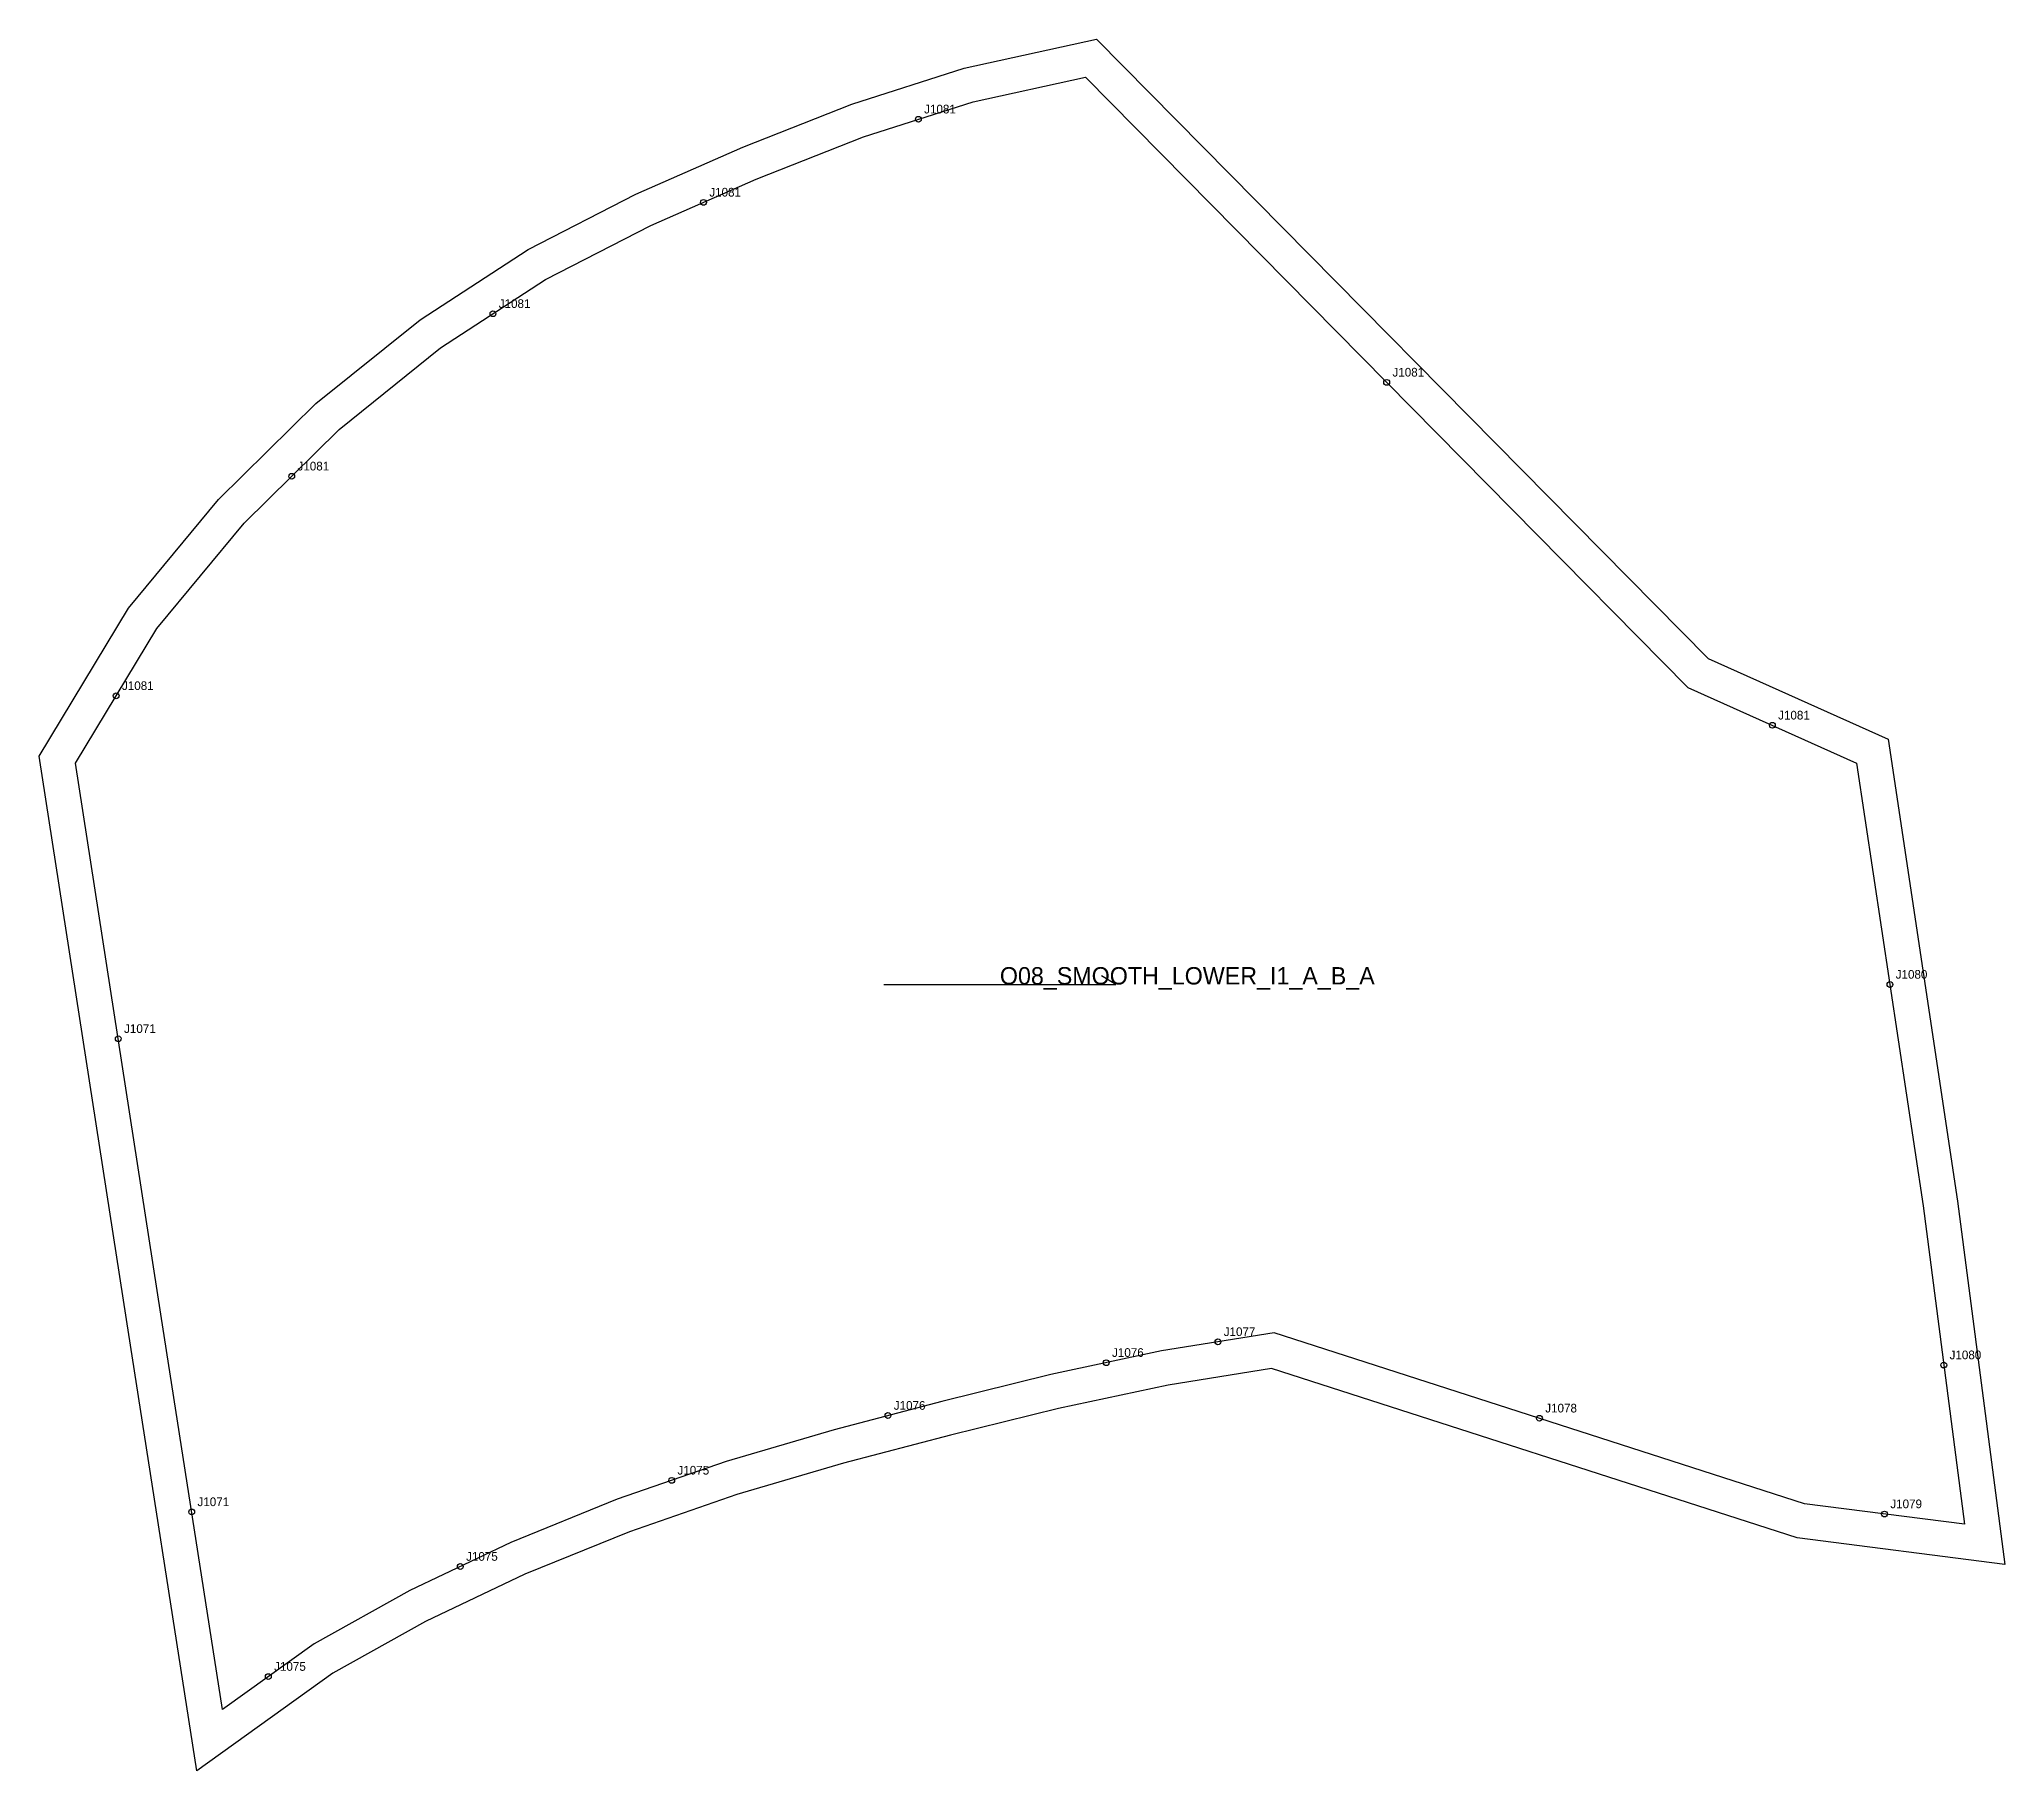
# Model space of a CAD drawing. Header units: millimetres. Extents: x -13 to 666, y -348 to 250.
import ezdxf

# ---------------------------------------------------------------- set-up
doc = ezdxf.new("R2010")
doc.units = ezdxf.units.MM
for name, color, linetype in [('CUT', 1, 'Continuous'), ('GRAIN', 3, 'Continuous'), ('LABEL', 7, 'Continuous'), ('NOTCH', 2, 'Continuous'), ('SEW', 5, 'Continuous')]:
    doc.layers.add(name, color=color, linetype=linetype)

msp = doc.modelspace()

# ---------------------------------------------------------------- linework, layer by layer
at = {"layer": 'CUT'}
msp.add_lwpolyline([(-12.52, 2.46), (18.19, 53.46), (49.35, 90.98), (82.92, 124.18), (118.83, 153.07), (156.08, 177.31), (193.29, 196.42), (230.19, 212.64), (267.8, 227.52), (306.55, 239.92), (352.26, 249.85), (563.25, 36.19), (625.36, 8.26), (649.31, -151.11), (665.54, -276.6), (593.89, -267.35), (412.58, -208.91), (376.88, -214.63), (339.15, -222.69), (301.79, -231.89), (264.94, -241.63), (228.09, -252.45), (191.1, -265.28), (155.02, -279.94), (120.76, -296.27), (88.77, -314.05), (41.79, -347.74), (17.58, -192.06), (-12.52, 2.46)], close=True, dxfattribs=at)
at = {"layer": 'GRAIN'}
for p, q in [((358.88, -76.38), (353.88, -73.38)), ((278.88, -76.38), (358.88, -76.38))]:
    msp.add_line(p, q, dxfattribs=at)
at = {"layer": 'NOTCH'}
for centre in [(290.75, 222.26), (216.63, 193.57), (143.99, 155.12), (452.32, 131.45), (74.56, 99.04), (14, 23.25), (585.38, 13.08), (625.94, -76.38), (14.72, -95.11), (394.1, -199.72), (355.57, -206.91), (644.53, -207.73), (280.27, -225.16), (505.03, -226.09), (205.65, -247.53), (40.05, -258.42), (624.08, -259.14), (132.72, -277.28), (66.49, -315.26)]:
    msp.add_circle(centre, 1, dxfattribs=at)
at = {"layer": 'SEW'}
msp.add_lwpolyline([(0, 0), (28, 46.49), (58.2, 82.86), (90.92, 115.21), (125.88, 143.34), (162.11, 166.91), (198.45, 185.58), (234.82, 201.56), (271.84, 216.22), (309.66, 228.31), (348.36, 236.73), (556.28, 26.17), (614.47, 0), (637.42, -152.77), (651.64, -262.7), (596.53, -255.59), (413.53, -196.6), (374.67, -202.83), (336.46, -211), (298.82, -220.26), (261.71, -230.07), (224.43, -241.02), (186.88, -254.05), (150.18, -268.96), (115.26, -285.59), (82.34, -303.9), (50.65, -326.62), (29.44, -190.22)], close=True, dxfattribs=at)

# ---------------------------------------------------------------- texts
at = {"layer": 'LABEL'}
for s, height, p in [('J1081', 3, (292.75, 224.26)), ('J1081', 3, (218.63, 195.57)), ('J1081', 3, (145.99, 157.12)), ('J1081', 3, (454.32, 133.45)), ('J1081', 3, (76.56, 101.04)), ('J1081', 3, (16, 25.25)), ('J1081', 3, (587.38, 15.08)), ('O08_SMOOTH_LOWER_I1_A_B_A', 6, (318.88, -76.38)), ('J1080', 3, (627.94, -74.38)), ('J1071', 3, (16.72, -93.11)), ('J1077', 3, (396.1, -197.72)), ('J1076', 3, (357.57, -204.91)), ('J1080', 3, (646.53, -205.73)), ('J1076', 3, (282.27, -223.16)), ('J1078', 3, (507.03, -224.09)), ('J1075', 3, (207.65, -245.53)), ('J1071', 3, (42.05, -256.42)), ('J1079', 3, (626.08, -257.14)), ('J1075', 3, (134.72, -275.28)), ('J1075', 3, (68.49, -313.26))]:
    msp.add_text(s, height=height, dxfattribs=at).set_placement(p)

doc.saveas('drawing.dxf')
